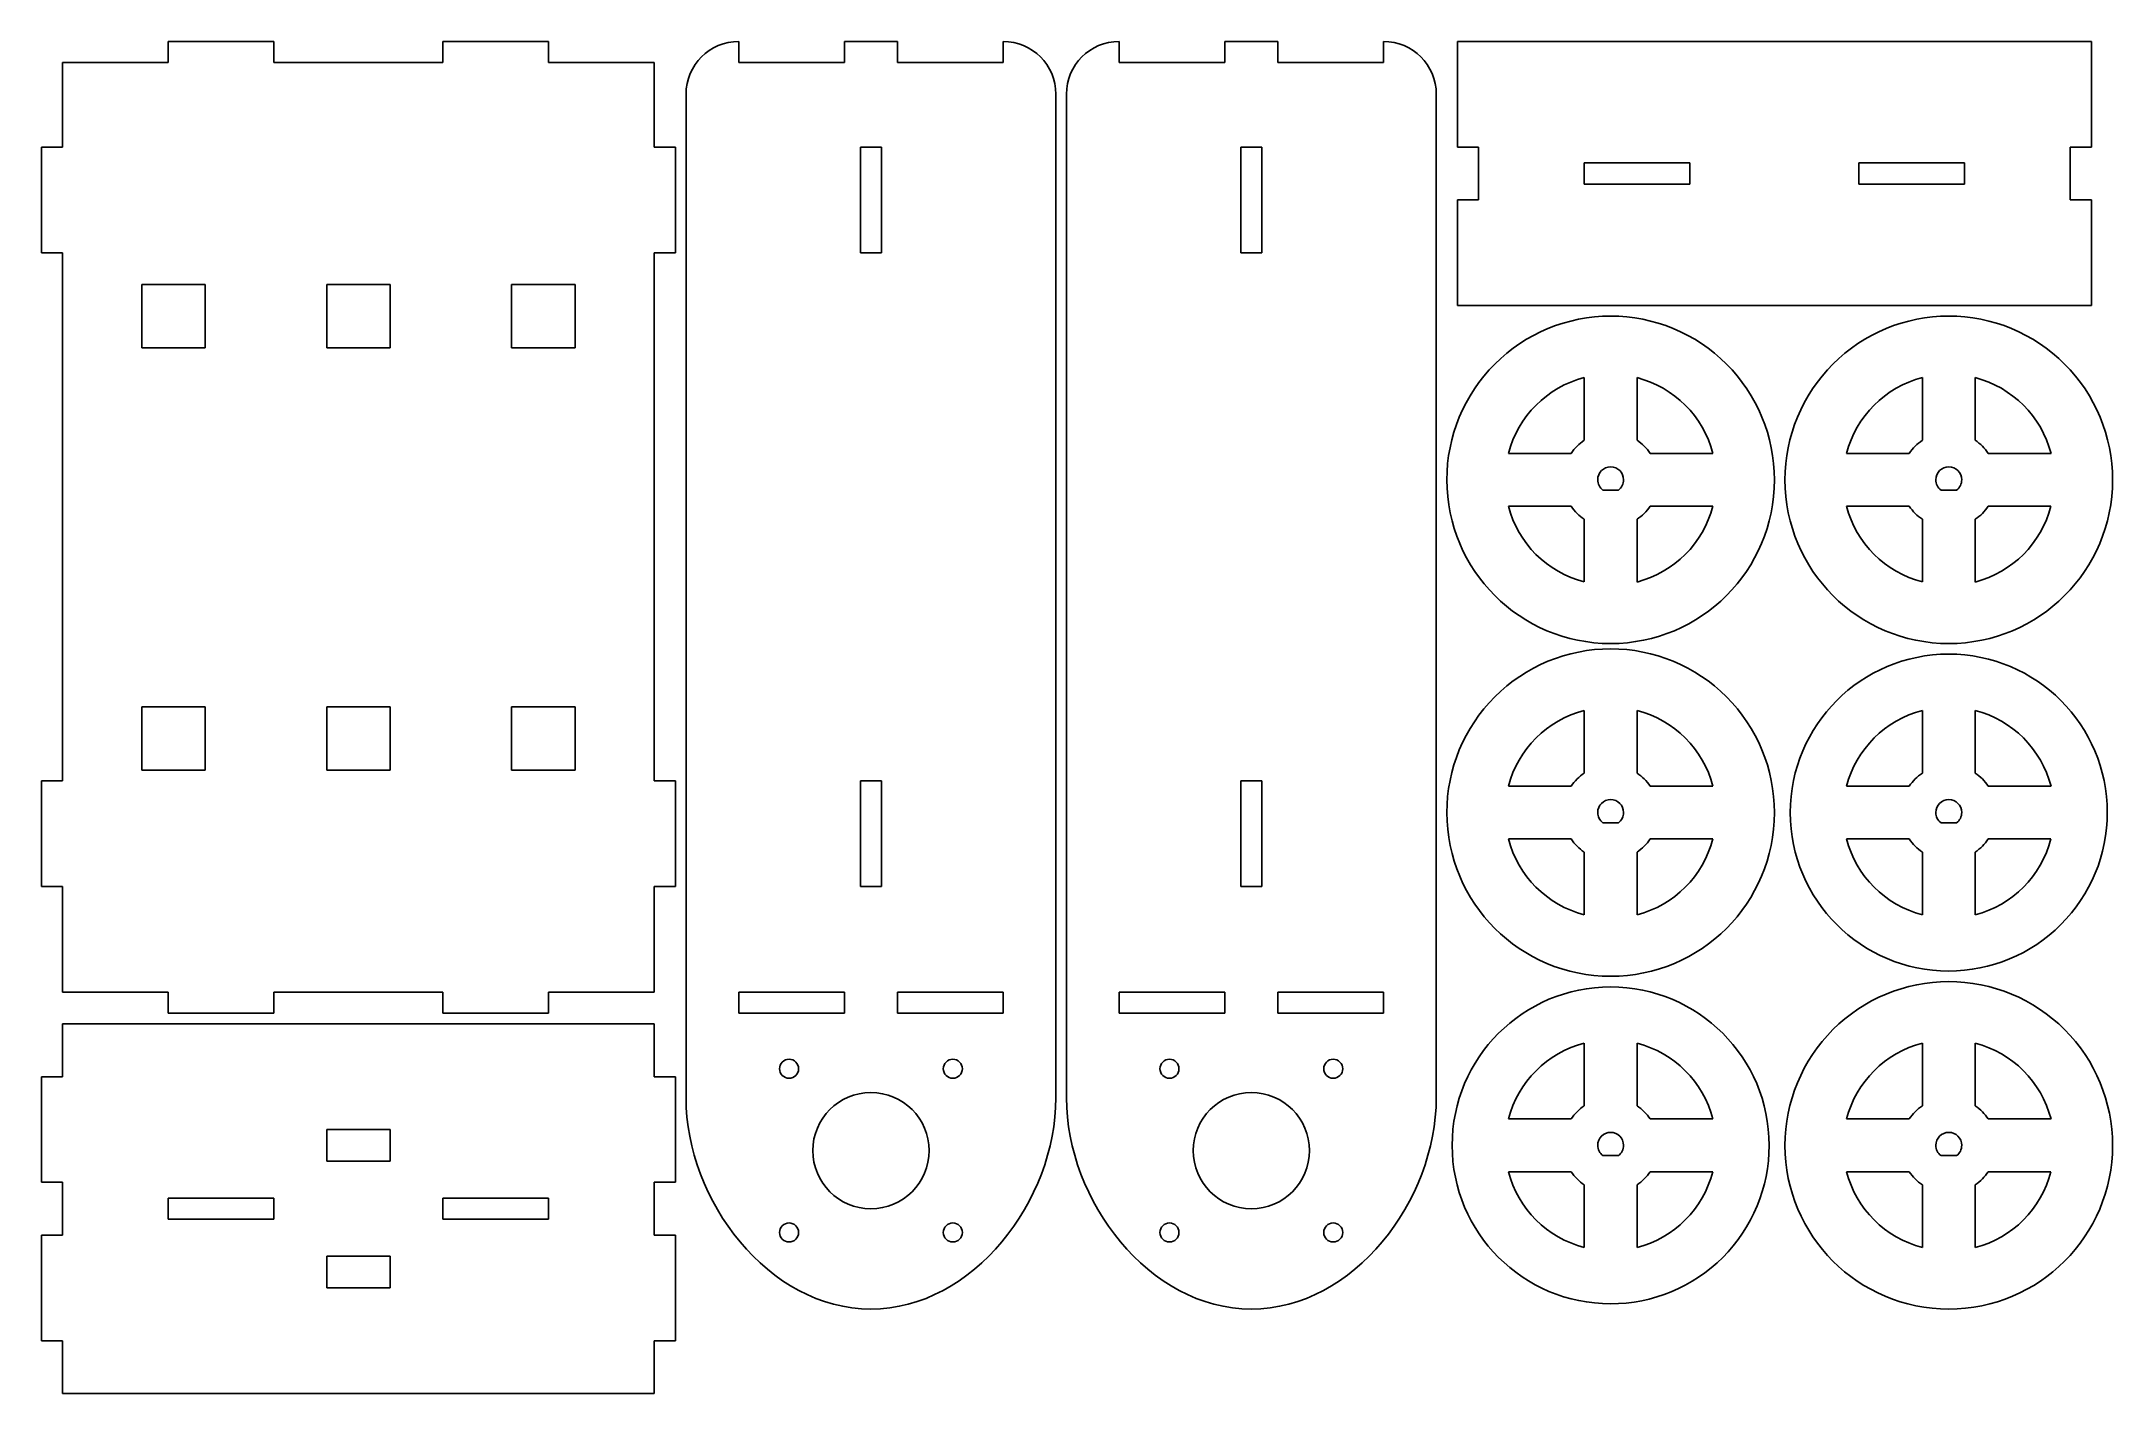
# Model space of a CAD drawing. Extents: x 2 to 394, y 140 to 396.
import ezdxf

# ---------------------------------------------------------------- set-up
doc = ezdxf.new("R2010")
doc.units = 0
doc.layers.add('Layer_1', color=7, linetype='CONTINUOUS')

msp = doc.modelspace()

# ---------------------------------------------------------------- linework, layer by layer
at = {"layer": 'Layer_1', "color": 7}
for p, q in [((26.000084, 396.000094), (26.000084, 391.999821)), ((45.999898, 396.000094), (26.000084, 396.000094)), ((45.999898, 391.999821), (45.999898, 396.000094)), ((97.999823, 395.999577), (78.000011, 395.999577)), ((78.000011, 395.999577), (78.000011, 391.999821)), ((97.999823, 391.999821), (97.999823, 395.999577)), ((133.99992, 391.999821), (133.99992, 396.000094)), ((164.00015, 396.000094), (154.00025, 396.000094)), ((154.00025, 396.000094), (154.00025, 391.999821)), ((164.00015, 391.999821), (164.00015, 396.000094)), ((183.99996, 396.000094), (183.99996, 391.999821)), ((205.99991, 391.999821), (205.99991, 396.000094)), ((236.00016, 396.000094), (226.00025, 396.000094)), ((226.00025, 396.000094), (226.00025, 391.999821)), ((236.00016, 391.999821), (236.00016, 396.000094)), ((255.99999, 396.000094), (255.99999, 391.999821)), ((270, 396.00004), (270, 375.99972)), ((274.00027, 396.00004), (270, 396.00004)), ((385.99964, 396.00004), (274.00027, 396.00004)), ((389.99991, 396.00004), (385.99964, 396.00004)), ((389.99991, 375.99972), (389.99991, 396.00004)), ((26.000084, 391.999821), (5.999754, 391.999821)), ((5.999754, 391.999821), (5.999754, 375.999764)), ((78.000011, 391.999821), (45.999898, 391.999821)), ((118.00015, 391.999821), (97.999823, 391.999821)), ((118.00015, 375.999764), (118.00015, 391.999821)), ((154.00025, 391.999821), (133.99992, 391.999821)), ((183.99996, 391.999821), (164.00015, 391.999821)), ((226.00025, 391.999821), (205.99991, 391.999821)), ((255.99999, 391.999821), (236.00016, 391.999821)), ((124, 386.000187), (124, 226.000137)), ((193.99987, 226.000137), (193.99987, 386.000187)), ((196, 386.000187), (196, 226.000137)), ((265.9999, 226.000137), (265.9999, 386.000187)), ((5.999754, 375.999764), (2, 375.999764)), ((2, 375.999764), (2, 355.999952)), ((121.9999, 375.999764), (118.00015, 375.999764)), ((121.9999, 355.999952), (121.9999, 375.999764)), ((157.00006, 375.999764), (160.99982, 375.999764)), ((157.00006, 355.999952), (157.00006, 375.999764)), ((160.99982, 375.999764), (160.99982, 355.999952)), ((229.00007, 375.999764), (232.99983, 375.999764)), ((229.00007, 355.999952), (229.00007, 375.999764)), ((232.99983, 375.999764), (232.99983, 355.999952)), ((270, 375.99972), (274.00027, 375.99972)), ((274.00027, 375.99972), (274.00027, 365.99981)), ((294.00008, 373.00042), (313.9999, 373.00042)), ((294.00008, 369.00015), (294.00008, 373.00042)), ((313.9999, 373.00042), (313.9999, 369.00015)), ((346.00001, 372.9999), (365.99982, 372.9999)), ((346.00001, 369.00015), (346.00001, 372.9999)), ((365.99982, 372.9999), (365.99982, 369.00015)), ((385.99964, 365.99981), (385.99964, 375.99972)), ((385.99964, 375.99972), (389.99991, 375.99972)), ((313.9999, 369.00015), (294.00008, 369.00015)), ((365.99982, 369.00015), (346.00001, 369.00015)), ((274.00027, 365.99981), (270, 365.99981)), ((270, 365.99981), (270, 346)), ((389.99991, 365.99981), (385.99964, 365.99981)), ((389.99991, 346), (389.99991, 365.99981)), ((2, 355.999952), (5.999754, 355.999952)), ((5.999754, 355.999952), (5.999754, 255.999855)), ((118.00015, 255.999855), (118.00015, 355.999952)), ((118.00015, 355.999952), (121.9999, 355.999952)), ((160.99982, 355.999952), (157.00006, 355.999952)), ((232.99983, 355.999952), (229.00007, 355.999952)), ((21.00039, 349.9998), (33.000173, 349.9998)), ((21.00039, 338.000018), (21.00039, 349.9998)), ((33.000173, 349.9998), (33.000173, 338.000018)), ((56.00032, 349.9998), (68.000105, 349.9998)), ((56.00032, 338.000018), (56.00032, 349.9998)), ((68.000105, 349.9998), (68.000105, 338.000018)), ((91.00025, 349.9998), (103.00003, 349.9998)), ((91.00025, 338.000018), (91.00025, 349.9998)), ((103.00003, 349.9998), (103.00003, 338.000018)), ((270, 346), (274.00027, 346)), ((274.00027, 346), (385.99964, 346)), ((385.99964, 346), (389.99991, 346)), ((299.00018, 344.000346), (299.00018, 344.000346)), ((363.00018, 344.000346), (363.00018, 344.000346)), ((33.000173, 338.000018), (21.00039, 338.000018)), ((68.000105, 338.000018), (56.00032, 338.000018)), ((103.00003, 338.000018), (91.00025, 338.000018)), ((294.0005, 332.349895), (294.0005, 320.475169)), ((294.0005, 332.349895), (294.0005, 332.349895)), ((304.00052, 320.478262), (304.0004, 332.339555)), ((358.0005, 332.349895), (358.0005, 320.475169)), ((358.0005, 332.349895), (358.0005, 332.349895)), ((368.00052, 320.478262), (368.0004, 332.339555)), ((291.5221, 317.999868), (279.6613, 317.999868)), ((318.35042, 317.999863), (306.47881, 317.999863)), ((355.5221, 317.999868), (343.6613, 317.999868)), ((370.47881, 317.999863), (370.47581, 317.999863)), ((382.35042, 317.999863), (370.47881, 317.999863)), ((299.00018, 315.454799), (299.00018, 315.454799)), ((363.00018, 315.454799), (363.00018, 315.454799)), ((300.46573, 311.044733), (297.53568, 311.044733)), ((279.64995, 307.999963), (279.64995, 307.999958)), ((279.64995, 307.999958), (279.65046, 307.999958)), ((279.65046, 307.999958), (291.5221, 307.999958)), ((306.47881, 307.999963), (306.47881, 307.999958)), ((306.47881, 307.999958), (318.34008, 307.999958)), ((343.64995, 307.999963), (343.64995, 307.999958)), ((343.64995, 307.999958), (343.65046, 307.999958)), ((343.65046, 307.999958), (355.5221, 307.999958)), ((355.5221, 307.999958), (355.5251, 307.999958)), ((370.47881, 307.999963), (370.47881, 307.999958)), ((293.99988, 305.521557), (293.99988, 293.660787)), ((304.0004, 293.650452), (304.0004, 305.524663)), ((368.0004, 293.650452), (368.0004, 305.524663)), ((299.00018, 281.000355), (299.00018, 281.000355)), ((363.0002, 279.999901), (363.0002, 279.999901)), ((21.00039, 270.000552), (33.000173, 270.000552)), ((21.00039, 258.00025), (21.00039, 270.000552)), ((33.000173, 270.000552), (33.000173, 258.00025)), ((56.00032, 270.000552), (68.000105, 270.000552)), ((56.00032, 258.00025), (56.00032, 270.000552)), ((68.000105, 270.000552), (68.000105, 258.00025)), ((91.00025, 270.000552), (103.00003, 270.000552)), ((91.00025, 258.00025), (91.00025, 270.000552)), ((103.00003, 270.000552), (103.00003, 258.00025)), ((294.0005, 269.349901), (294.0005, 257.475178)), ((294.0005, 269.349901), (294.0005, 269.349901)), ((304.00052, 257.478308), (304.0004, 269.339601)), ((358.0005, 269.349901), (358.0005, 257.475178)), ((358.0005, 269.349901), (358.0005, 269.349901)), ((368.0005, 257.478308), (368.0004, 269.339601)), ((5.999754, 255.999855), (2, 255.999855)), ((2, 255.999855), (2, 236.000043)), ((33.000173, 258.00025), (21.00039, 258.00025)), ((68.000105, 258.00025), (56.00032, 258.00025)), ((103.00003, 258.00025), (91.00025, 258.00025)), ((121.9999, 255.999855), (118.00015, 255.999855)), ((121.9999, 236.000043), (121.9999, 255.999855)), ((157.00006, 255.999855), (160.99982, 255.999855)), ((157.00006, 236.000043), (157.00006, 255.999855)), ((160.99982, 255.999855), (160.99982, 236.000043)), ((229.00007, 255.999855), (232.99983, 255.999855)), ((229.00007, 236.000043), (229.00007, 255.999855)), ((232.99983, 255.999855), (232.99983, 236.000043)), ((291.5221, 254.999877), (279.6613, 254.999877)), ((318.35042, 254.999907), (306.47881, 254.999907)), ((355.5221, 254.999867), (343.66133, 254.999867)), ((370.47881, 254.999907), (370.47581, 254.999907)), ((382.35045, 254.999907), (370.47881, 254.999907)), ((299.00018, 252.454851), (299.00018, 252.454851)), ((363.0002, 252.454851), (363.0002, 252.454851)), ((300.46573, 248.044784), (297.53568, 248.044784)), ((279.64995, 245.000003), (279.65046, 245.000003)), ((279.64995, 245.000003), (279.64995, 245.000003)), ((279.65046, 245.000003), (291.5221, 245.000003)), ((306.47881, 245.000003), (318.34008, 245.000003)), ((306.47881, 245.000003), (306.47881, 245.000003)), ((343.65048, 245.000003), (355.5221, 245.000003)), ((343.65048, 245.000003), (343.65048, 245.000003)), ((355.5221, 245.000003), (355.5251, 245.000003)), ((370.47881, 245.000003), (370.47881, 245.000003)), ((293.99988, 242.521607), (293.99988, 230.660834)), ((2, 236.000043), (5.999754, 236.000043)), ((5.999754, 236.000043), (5.999754, 215.999713)), ((118.00015, 215.999713), (118.00015, 236.000043)), ((118.00015, 236.000043), (121.9999, 236.000043)), ((160.99982, 236.000043), (157.00006, 236.000043)), ((232.99983, 236.000043), (229.00007, 236.000043)), ((124, 226.000137), (124, 225.999619)), ((124, 225.999619), (124, 195.99939)), ((193.99987, 225.999619), (193.99987, 226.000137)), ((193.99987, 195.99939), (193.99987, 225.999619)), ((196, 226.000137), (196, 225.999619)), ((196, 225.999619), (196, 195.99939)), ((265.9999, 225.999619), (265.9999, 226.000137)), ((265.9999, 195.99939), (265.9999, 225.999619)), ((5.999754, 215.999713), (26.000084, 215.999713)), ((26.000084, 215.999713), (26.000084, 211.999957)), ((45.999898, 211.999957), (45.999898, 215.999713)), ((45.999898, 215.999713), (78.000011, 215.999713)), ((78.000011, 215.999713), (78.000011, 211.999957)), ((97.999823, 211.999957), (97.999823, 215.999713)), ((97.999823, 215.999713), (118.00015, 215.999713)), ((133.99992, 215.999713), (154.00025, 215.999713)), ((133.99992, 211.999957), (133.99992, 215.999713)), ((154.00025, 215.999713), (154.00025, 211.999957)), ((164.00015, 215.999713), (183.99996, 215.999713)), ((164.00015, 211.999957), (164.00015, 215.999713)), ((183.99996, 215.999713), (183.99996, 211.999957)), ((205.99991, 215.999713), (226.00025, 215.999713)), ((205.99991, 211.999957), (205.99991, 215.999713)), ((226.00025, 215.999713), (226.00025, 211.999957)), ((236.00016, 215.999713), (255.99999, 215.999713)), ((236.00016, 211.999957), (236.00016, 215.999713)), ((255.99999, 215.999713), (255.99999, 211.999957)), ((298.9997, 216.999914), (298.9997, 216.999914)), ((363.00018, 218.000363), (363.00018, 218.000363)), ((26.000084, 211.999957), (45.999898, 211.999957)), ((78.000011, 211.999957), (97.999823, 211.999957)), ((154.00025, 211.999957), (133.99992, 211.999957)), ((183.99996, 211.999957), (164.00015, 211.999957)), ((226.00025, 211.999957), (205.99991, 211.999957)), ((255.99999, 211.999957), (236.00016, 211.999957)), ((6.00029, 209.999863), (6.00029, 199.99996)), ((117.99966, 209.999863), (6.00029, 209.999863)), ((117.99966, 199.99996), (117.99966, 209.999863)), ((294, 206.349914), (294, 206.349914)), ((304, 194.47833), (303.9999, 206.339614)), ((358.0005, 206.34991), (358.0005, 194.47519)), ((358.0005, 206.34991), (358.0005, 206.34991)), ((368.00052, 194.47832), (368.0004, 206.33961)), ((6.00029, 199.99996), (2, 199.99996)), ((2, 199.99996), (2, 179.99963)), ((121.99992, 199.99996), (117.99966, 199.99996)), ((121.99992, 179.99963), (121.99992, 199.99996)), ((143.49959, 203.299713), (143.49959, 203.299713)), ((174.49977, 203.299713), (174.49977, 203.299713)), ((215.4996, 203.299713), (215.4996, 203.299713)), ((246.49979, 203.299713), (246.49979, 203.299713)), ((158.99994, 196.99984), (158.99994, 196.99984)), ((230.99995, 196.99984), (230.99995, 196.99984)), ((56.00032, 189.99954), (68.00013, 189.99954)), ((56.00032, 183.99938), (56.00032, 189.99954)), ((68.00013, 189.99954), (68.00013, 183.99938)), ((291.5216, 191.99989), (279.66083, 191.99989)), ((298.9997, 189.45487), (298.9997, 189.45487)), ((318.34995, 191.99993), (306.47831, 191.99993)), ((355.5221, 191.99989), (343.6613, 191.99989)), ((363.00018, 189.45486), (363.00018, 189.45486)), ((370.47881, 191.99992), (370.47581, 191.99992)), ((382.35042, 191.99992), (370.47881, 191.99992)), ((68.00013, 183.99938), (56.00032, 183.99938)), ((279.64998, 182.00001), (291.5216, 182.00001)), ((279.64998, 182.00001), (279.64998, 182.00001)), ((306.47831, 182.00001), (306.47831, 182.00001)), ((343.64995, 182.00001), (343.65046, 182.00001)), ((343.64995, 182.00001), (343.64995, 182.00001)), ((343.65046, 182.00001), (355.5221, 182.00001)), ((355.5221, 182.00001), (355.5251, 182.00001)), ((370.47881, 182.00001), (370.47881, 182.00001)), ((2, 179.99963), (6.00029, 179.99963)), ((6.00029, 179.99963), (6.00029, 169.99972)), ((26.00009, 177.00033), (45.99992, 177.00033)), ((26.00009, 173.00006), (26.00009, 177.00033)), ((45.99992, 177.00033), (45.99992, 173.00006)), ((78.00003, 176.99981), (97.99983, 176.99981)), ((78.00003, 173.00006), (78.00003, 176.99981)), ((97.99983, 176.99981), (97.99983, 173.00006)), ((117.99966, 169.99972), (117.99966, 179.99963)), ((117.99966, 179.99963), (121.99992, 179.99963)), ((293.99988, 179.52161), (293.99988, 167.66083)), ((368.0004, 167.6505), (368.0004, 179.52471)), ((45.99992, 173.00006), (26.00009, 173.00006)), ((97.99983, 173.00006), (78.00003, 173.00006)), ((6.00029, 169.99972), (2, 169.99972)), ((2, 169.99972), (2, 149.99991)), ((121.99992, 169.99972), (117.99966, 169.99972)), ((121.99992, 149.99991), (121.99992, 169.99972)), ((143.49959, 172.30006), (143.49959, 172.30006)), ((174.49977, 172.30006), (174.49977, 172.30006)), ((215.4996, 172.30006), (215.4996, 172.30006)), ((246.49979, 172.30006), (246.49979, 172.30006)), ((56.00032, 165.99945), (68.00013, 165.99945)), ((56.00032, 159.99982), (56.00032, 165.99945)), ((68.00013, 165.99945), (68.00013, 159.99982)), ((68.00013, 159.99982), (56.00032, 159.99982)), ((2, 149.99991), (6.00029, 149.99991)), ((6.00029, 149.99991), (6.00029, 140)), ((117.99966, 140), (117.99966, 149.99991)), ((117.99966, 149.99991), (121.99992, 149.99991)), ((6.00029, 140), (117.99966, 140))]:
    msp.add_line(p, q, dxfattribs=at)
for points in [[(133.99992, 396.000094), (128.45991, 396.000094), (124, 391.540187), (124, 386.000187)], [(193.99987, 386.000187), (193.99987, 391.540187), (189.53997, 396.000094), (183.99996, 396.000094)], [(205.99991, 396.000094), (200.45991, 396.000094), (196, 391.540187), (196, 386.000187)], [(265.9999, 386.000187), (265.9999, 391.540187), (261.53999, 396.000094), (255.99999, 396.000094)], [(299.00018, 344.000346), (290.778318, 344.000394), (282.893195, 340.734259), (277.079509, 334.920476)], [(320.920858, 334.92048), (315.107169, 340.734263), (307.222044, 344.000397), (299.00018, 344.000346)], [(363.00018, 344.000346), (354.778318, 344.000394), (346.893196, 340.734259), (341.079509, 334.920476)], [(384.920858, 334.92048), (379.107169, 340.734263), (371.222044, 344.000397), (363.00018, 344.000346)], [(277.079509, 334.920476), (271.265822, 329.106694), (267.999816, 321.221518), (268, 312.999656)], [(330.00037, 312.999656), (330.000554, 321.22152), (326.734546, 329.106697), (320.920858, 334.92048)], [(341.079509, 334.920476), (335.265822, 329.106694), (331.999816, 321.221518), (332, 312.999656)], [(394.00037, 312.999656), (394.000554, 321.22152), (390.734546, 329.106697), (384.920858, 334.92048)], [(279.6613, 317.999868), (281.480469, 325.03224), (286.969503, 330.525419), (294.0005, 332.349895)], [(304.0004, 332.339555), (311.032896, 330.520298), (316.526101, 325.031047), (318.35042, 317.999863)], [(343.6613, 317.999868), (345.480469, 325.03224), (350.969503, 330.525419), (358.0005, 332.349895)], [(368.0004, 332.339555), (375.032896, 330.520298), (380.526101, 325.031047), (382.35042, 317.999863)], [(294.0005, 320.475169), (293.020226, 319.820349), (292.178146, 318.979322), (291.5221, 317.999868)], [(306.47581, 317.999863), (305.820993, 318.980136), (304.97997, 319.822215), (304.00052, 320.478262)], [(306.47881, 317.999863), (306.47881, 317.999863), (306.47581, 317.999863), (306.47581, 317.999863)], [(358.0005, 320.475169), (357.020226, 319.820349), (356.178146, 318.979322), (355.5221, 317.999868)], [(370.47581, 317.999863), (369.820993, 318.980136), (368.97997, 319.822215), (368.00052, 320.478262)], [(296.55021, 313.005334), (296.550587, 314.358177), (297.647337, 315.454701), (299.00018, 315.454799)], [(299.00018, 315.454799), (300.353234, 315.455), (301.450313, 314.358388), (301.45069, 313.005334)], [(360.55021, 313.005334), (360.550587, 314.358177), (361.647337, 315.454701), (363.00018, 315.454799)], [(363.00018, 315.454799), (364.353234, 315.455), (365.450313, 314.358388), (365.45069, 313.005334)], [(268, 312.999656), (268.000189, 295.878892), (281.879416, 281.999899), (299.00018, 282)], [(297.53568, 311.044733), (296.916543, 311.506422), (296.551334, 312.233009), (296.55021, 313.005334)], [(299.00018, 282), (316.120948, 281.999894), (330.000181, 295.878888), (330.00037, 312.999656)], [(301.45069, 313.005334), (301.449686, 312.233099), (301.084675, 311.506529), (300.46573, 311.044733)], [(332, 312.999656), (332.000189, 295.878892), (345.879416, 281.999899), (363.00018, 282)], [(361.53568, 311.044733), (360.916543, 311.506422), (360.551334, 312.233009), (360.55021, 313.005334)], [(364.46573, 311.044733), (364.46573, 311.044733), (361.53568, 311.044733), (361.53568, 311.044733)], [(363.00018, 282), (380.120948, 281.999894), (394.000181, 295.878888), (394.00037, 312.999656)], [(365.45069, 313.005334), (365.449686, 312.233099), (365.084675, 311.506529), (364.46573, 311.044733)], [(293.99988, 293.660787), (286.967552, 295.479982), (281.474416, 300.969001), (279.64995, 307.999963)], [(291.5221, 307.999958), (291.5221, 307.999958), (291.5251, 307.999958), (291.5251, 307.999958)], [(291.5251, 307.999958), (292.179767, 307.019733), (293.020613, 306.177657), (293.99988, 305.521557)], [(304.0004, 305.524663), (304.980678, 306.179482), (305.822761, 307.020508), (306.47881, 307.999963)], [(318.34008, 307.999958), (316.520663, 300.967663), (311.031447, 295.474685), (304.0004, 293.650452)], [(357.99988, 293.660787), (350.967552, 295.479982), (345.474416, 300.969001), (343.64995, 307.999963)], [(355.5251, 307.999958), (356.179767, 307.019733), (357.020613, 306.177657), (357.99988, 305.521557)], [(368.0004, 305.524663), (368.980678, 306.179482), (369.822761, 307.020508), (370.47881, 307.999963)], [(382.34008, 307.999958), (380.520663, 300.967663), (375.031447, 295.474685), (368.0004, 293.650452)], [(370.47881, 307.999958), (370.47881, 307.999958), (382.34008, 307.999958), (382.34008, 307.999958)], [(357.99988, 305.521557), (357.99988, 305.521557), (357.99988, 293.660787), (357.99988, 293.660787)], [(299.00018, 281.000355), (290.778317, 281.000403), (282.893194, 277.734267), (277.079507, 271.920484)], [(320.920859, 271.920487), (315.10717, 277.734271), (307.222045, 281.000406), (299.00018, 281.000355)], [(363.0002, 279.999901), (346.431872, 279.999752), (333.000624, 266.568508), (333.00047, 250.00018)], [(393.00043, 250.00018), (393.000276, 266.568703), (379.568723, 280.000028), (363.0002, 279.999901)], [(277.079507, 271.920484), (271.26582, 266.1067), (267.999815, 258.221523), (268, 249.99966)], [(330.00037, 249.99966), (330.000555, 258.221525), (326.734548, 266.106704), (320.920859, 271.920487)], [(279.6613, 254.999877), (281.480469, 262.032248), (286.969504, 267.525426), (294.0005, 269.349901)], [(304.0004, 269.339601), (311.032897, 267.520344), (316.526101, 262.031092), (318.35042, 254.999907)], [(343.66133, 254.999867), (345.480491, 262.032234), (350.969513, 267.525414), (358.0005, 269.349901)], [(368.0004, 269.339601), (375.032908, 267.520354), (380.526126, 262.0311), (382.35045, 254.999907)], [(294.0005, 257.475178), (293.020226, 256.820358), (292.178146, 255.979331), (291.5221, 254.999877)], [(306.47581, 254.999907), (305.820993, 255.980181), (304.97997, 256.82226), (304.00052, 257.478308)], [(306.47881, 254.999907), (306.47881, 254.999907), (306.47581, 254.999907), (306.47581, 254.999907)], [(358.0005, 257.475178), (357.020225, 256.820355), (356.178145, 255.979325), (355.5221, 254.999867)], [(370.47581, 254.999907), (369.820987, 255.980183), (368.979958, 256.822262), (368.0005, 257.478308)], [(296.55021, 250.00538), (296.550583, 251.358226), (297.647334, 252.454753), (299.00018, 252.454851)], [(299.00018, 252.454851), (300.353237, 252.455052), (301.450317, 251.358437), (301.45069, 250.00538)], [(360.55021, 250.00538), (360.550583, 251.358234), (361.647346, 252.454764), (363.0002, 252.454851)], [(363.0002, 252.454851), (364.353249, 252.455041), (365.450317, 251.358429), (365.45069, 250.00538)], [(268, 249.99966), (268.000187, 232.878895), (281.879415, 218.999899), (299.00018, 219)], [(297.53568, 248.044784), (296.916544, 248.506472), (296.551335, 249.233056), (296.55021, 250.00538)], [(299.00018, 219), (316.120949, 218.999894), (330.000183, 232.878891), (330.00037, 249.99966)], [(301.45069, 250.00538), (301.449685, 249.233146), (301.084673, 248.506579), (300.46573, 248.044784)], [(333.00047, 250.00018), (333.000332, 233.431645), (346.431665, 220.000079), (363.0002, 219.99993)], [(361.53571, 248.044784), (360.916563, 248.506466), (360.551342, 249.233051), (360.55021, 250.00538)], [(364.46575, 248.044784), (364.46575, 248.044784), (361.53571, 248.044784), (361.53571, 248.044784)], [(365.45069, 250.00538), (365.449689, 249.23315), (365.084686, 248.506583), (364.46575, 248.044784)], [(384.213641, 228.786734), (389.839789, 234.412886), (393.000496, 242.043602), (393.00043, 250.00018)], [(293.99988, 230.660834), (286.967554, 232.480028), (281.474419, 237.969043), (279.64995, 245.000003)], [(291.5221, 245.000003), (291.5221, 245.000003), (291.5251, 245.000003), (291.5251, 245.000003)], [(291.5251, 245.000003), (292.179768, 244.01978), (293.020614, 243.177705), (293.99988, 242.521607)], [(318.34008, 245.000003), (316.520661, 237.967711), (311.031445, 232.474736), (304.0004, 230.650504)], [(304.0004, 242.524707), (304.980677, 243.179525), (305.82276, 244.02055), (306.47881, 245.000003)], [(358.00038, 230.660824), (350.968063, 232.480029), (345.47494, 237.969047), (343.65048, 245.000003)], [(355.5251, 245.000003), (356.179915, 244.019732), (357.020934, 243.177654), (358.00038, 242.521607)], [(382.3401, 245.000003), (380.520681, 237.967702), (375.031455, 232.474722), (368.0004, 230.650494)], [(368.0004, 242.524707), (368.980677, 243.179525), (369.82276, 244.02055), (370.47881, 245.000003)], [(370.47881, 245.000003), (370.47881, 245.000003), (382.3401, 245.000003), (382.3401, 245.000003)], [(304.0004, 230.650504), (304.0004, 230.650504), (304.0004, 242.524707), (304.0004, 242.524707)], [(358.00038, 242.521607), (358.00038, 242.521607), (358.00038, 230.660824), (358.00038, 230.660824)], [(368.0004, 230.650494), (368.0004, 230.650494), (368.0004, 242.524707), (368.0004, 242.524707)], [(363.0002, 219.99993), (370.956778, 219.999869), (378.587492, 223.160582), (384.213641, 228.786734)], [(298.9997, 216.999914), (282.431375, 216.999765), (269.000128, 203.568525), (268.99997, 187.0002)], [(328.99993, 187.0002), (328.999772, 203.568721), (315.568221, 217.000041), (298.9997, 216.999914)], [(363.00018, 218.000363), (354.778317, 218.000411), (346.893195, 214.734275), (341.079508, 208.920492)], [(384.920859, 208.920496), (379.10717, 214.734279), (371.222044, 218.000414), (363.00018, 218.000363)], [(341.079508, 208.920492), (335.265821, 203.10671), (331.999816, 195.221533), (332, 186.99967)], [(394.00037, 186.99967), (394.000554, 195.221534), (390.734548, 203.106713), (384.920859, 208.920496)], [(279.66083, 191.99989), (281.479994, 199.032253), (286.969016, 204.525429), (294, 206.349914)], [(294, 206.349914), (294, 206.349914), (294, 194.4752), (294, 194.4752)], [(303.9999, 206.339614), (311.032405, 204.520368), (316.525623, 199.031119), (318.34995, 191.99993)], [(343.6613, 191.99989), (345.480471, 199.032259), (350.969505, 204.525435), (358.0005, 206.34991)], [(368.0004, 206.33961), (375.032895, 204.520354), (380.5261, 199.031104), (382.35042, 191.99992)], [(141.6997, 201.49982), (141.69977, 202.49385), (142.50557, 203.299652), (143.49959, 203.299713)], [(143.49959, 199.69993), (142.50557, 199.69999), (141.69977, 200.50579), (141.6997, 201.49982)], [(143.49959, 203.299713), (144.49382, 203.299938), (145.29994, 202.49405), (145.3, 201.49982)], [(145.3, 201.49982), (145.29994, 200.50559), (144.49382, 199.69971), (143.49959, 199.69993)], [(172.69988, 201.49982), (172.69994, 202.49385), (173.50574, 203.299652), (174.49977, 203.299713)], [(174.49977, 199.69993), (173.50574, 199.69999), (172.69994, 200.50579), (172.69988, 201.49982)], [(174.49977, 203.299713), (175.4938, 203.299652), (176.2996, 202.49385), (176.29966, 201.49982)], [(176.29966, 201.49982), (176.2996, 200.50579), (175.49379, 199.69999), (174.49977, 199.69993)], [(213.69971, 201.49982), (213.69977, 202.49385), (214.50557, 203.299652), (215.4996, 203.299713)], [(215.4996, 199.69993), (214.50557, 199.69999), (213.69977, 200.50579), (213.69971, 201.49982)], [(215.4996, 203.299713), (216.49383, 203.299938), (217.29994, 202.49405), (217.30001, 201.49982)], [(217.30001, 201.49982), (217.29994, 200.50559), (216.49382, 199.69971), (215.4996, 199.69993)], [(244.6999, 201.49982), (244.69996, 202.49385), (245.50576, 203.299652), (246.49979, 203.299713)], [(246.49979, 199.69993), (245.50576, 199.69999), (244.69996, 200.50579), (244.6999, 201.49982)], [(246.49979, 203.299713), (247.49382, 203.299652), (248.29962, 202.49385), (248.29968, 201.49982)], [(248.29968, 201.49982), (248.29962, 200.50579), (247.49381, 199.69999), (246.49979, 199.69993)], [(147.99958, 186), (147.99966, 192.07522), (152.92473, 197.00004), (158.99994, 196.99984)], [(158.99994, 196.99984), (165.07495, 196.99976), (169.9997, 192.075), (169.99979, 186)], [(219.99958, 186), (219.99967, 192.07522), (224.92473, 197.00004), (230.99995, 196.99984)], [(230.99995, 196.99984), (237.07497, 196.99976), (241.99972, 192.075), (241.9998, 186)], [(124, 195.99939), (124, 176.60939), (139.60995, 155.99976), (158.99994, 155.99976)], [(158.99994, 155.99976), (178.38994, 155.99976), (193.99987, 176.60939), (193.99987, 195.99939)], [(196, 195.99939), (196, 176.60939), (211.60995, 155.99976), (230.99995, 155.99976)], [(230.99995, 155.99976), (250.38996, 155.99976), (265.9999, 176.60939), (265.9999, 195.99939)], [(294, 194.4752), (293.019725, 193.820377), (292.177646, 192.979348), (291.5216, 191.99989)], [(306.47531, 191.99993), (305.820487, 192.980205), (304.979458, 193.822284), (304, 194.47833)], [(358.0005, 194.47519), (357.020226, 193.82037), (356.178147, 192.979344), (355.5221, 191.99989)], [(370.47581, 191.99992), (369.820993, 192.980193), (368.97997, 193.822272), (368.00052, 194.47832)], [(296.54971, 187.0054), (296.550084, 188.358253), (297.646847, 189.454783), (298.9997, 189.45487)], [(298.9997, 189.45487), (300.352748, 189.45506), (301.449816, 188.358448), (301.45019, 187.0054)], [(306.47831, 191.99993), (306.47831, 191.99993), (306.47531, 191.99993), (306.47531, 191.99993)], [(360.55021, 187.00539), (360.550584, 188.358235), (361.647335, 189.454762), (363.00018, 189.45486)], [(363.00018, 189.45486), (364.353236, 189.455061), (365.450316, 188.358446), (365.45069, 187.00539)], [(158.99994, 174.99963), (152.92452, 174.99943), (147.99938, 179.92459), (147.99958, 186)], [(169.99979, 186), (169.99999, 179.92478), (165.07515, 174.99971), (158.99994, 174.99963)], [(230.99995, 174.99963), (224.92453, 174.99943), (219.99938, 179.92459), (219.99958, 186)], [(241.9998, 186), (242, 179.92478), (237.07517, 174.99971), (230.99995, 174.99963)], [(268.99997, 187.0002), (268.999826, 170.431661), (282.431161, 157.000089), (298.9997, 156.99994)], [(297.53521, 185.0448), (296.916062, 185.506483), (296.550841, 186.23307), (296.54971, 187.0054)], [(300.46525, 185.0448), (300.46525, 185.0448), (297.53521, 185.0448), (297.53521, 185.0448)], [(301.45019, 187.0054), (301.449191, 186.233169), (301.084187, 185.5066), (300.46525, 185.0448)], [(320.213144, 165.786747), (325.839293, 171.412901), (328.999999, 179.04362), (328.99993, 187.0002)], [(332, 186.99967), (332.000181, 169.878901), (345.879411, 155.999899), (363.00018, 156)], [(361.53568, 185.04479), (360.916543, 185.506479), (360.551334, 186.233065), (360.55021, 187.00539)], [(364.46573, 185.04479), (364.46573, 185.04479), (361.53568, 185.04479), (361.53568, 185.04479)], [(363.00018, 156), (380.120953, 155.999894), (394.000189, 169.878897), (394.00037, 186.99967)], [(365.45069, 187.00539), (365.449686, 186.233155), (365.084675, 185.506586), (364.46573, 185.04479)], [(293.99988, 167.66083), (286.967562, 169.480035), (281.47444, 174.969054), (279.64998, 182.00001)], [(291.5216, 182.00001), (291.5216, 182.00001), (291.5246, 182.00001), (291.5246, 182.00001)], [(291.5246, 182.00001), (292.179414, 181.019738), (293.020433, 180.177659), (293.99988, 179.52161)], [(318.3396, 182.00001), (316.520181, 174.967708), (311.030956, 169.474728), (303.9999, 167.6505)], [(303.9999, 179.52471), (304.980178, 180.179529), (305.82226, 181.020555), (306.47831, 182.00001)], [(306.47831, 182.00001), (306.47831, 182.00001), (318.3396, 182.00001), (318.3396, 182.00001)], [(357.99988, 167.66083), (350.967551, 169.480026), (345.474415, 174.969046), (343.64995, 182.00001)], [(355.5251, 182.00001), (356.179768, 181.019785), (357.020613, 180.17771), (357.99988, 179.52161)], [(382.34008, 182.00001), (380.520664, 174.967714), (375.031448, 169.474734), (368.0004, 167.6505)], [(368.0004, 179.52471), (368.980678, 180.179529), (369.822761, 181.020555), (370.47881, 182.00001)], [(370.47881, 182.00001), (370.47881, 182.00001), (382.34008, 182.00001), (382.34008, 182.00001)], [(303.9999, 167.6505), (303.9999, 167.6505), (303.9999, 179.52471), (303.9999, 179.52471)], [(357.99988, 179.52161), (357.99988, 179.52161), (357.99988, 167.66083), (357.99988, 167.66083)], [(141.6997, 170.49965), (141.69948, 171.49388), (142.50536, 172.3), (143.49959, 172.30006)], [(143.49959, 168.69976), (142.50557, 168.69983), (141.69977, 169.50562), (141.6997, 170.49965)], [(143.49959, 172.30006), (144.49403, 172.30029), (145.30023, 171.49408), (145.3, 170.49965)], [(145.3, 170.49965), (145.29994, 169.50542), (144.49382, 168.69954), (143.49959, 168.69976)], [(172.69988, 170.49965), (172.69965, 171.49387), (173.50554, 172.3), (174.49977, 172.30006)], [(174.49977, 168.69976), (173.50574, 168.69983), (172.69994, 169.50562), (172.69988, 170.49965)], [(174.49977, 172.30006), (175.494, 172.3), (176.29988, 171.49388), (176.29966, 170.49965)], [(176.29966, 170.49965), (176.2996, 169.50562), (175.4938, 168.69983), (174.49977, 168.69976)], [(213.69971, 170.49965), (213.69948, 171.49388), (214.50537, 172.3), (215.4996, 172.30006)], [(215.4996, 168.69976), (214.50557, 168.69983), (213.69977, 169.50562), (213.69971, 170.49965)], [(215.4996, 172.30006), (216.49403, 172.30029), (217.30023, 171.49408), (217.30001, 170.49965)], [(217.30001, 170.49965), (217.29994, 169.50542), (216.49383, 168.69954), (215.4996, 168.69976)], [(244.6999, 170.49965), (244.69967, 171.49387), (245.50556, 172.3), (246.49979, 172.30006)], [(246.49979, 168.69976), (245.50576, 168.69983), (244.69996, 169.50562), (244.6999, 170.49965)], [(246.49979, 172.30006), (247.49402, 172.3), (248.2999, 171.49388), (248.29968, 170.49965)], [(248.29968, 170.49965), (248.29962, 169.50562), (247.49382, 168.69983), (246.49979, 168.69976)], [(298.9997, 156.99994), (306.95628, 156.999879), (314.586995, 160.160593), (320.213144, 165.786747)]]:
    msp.add_open_spline(points, degree=3, dxfattribs=at)

doc.saveas('drawing.dxf')
